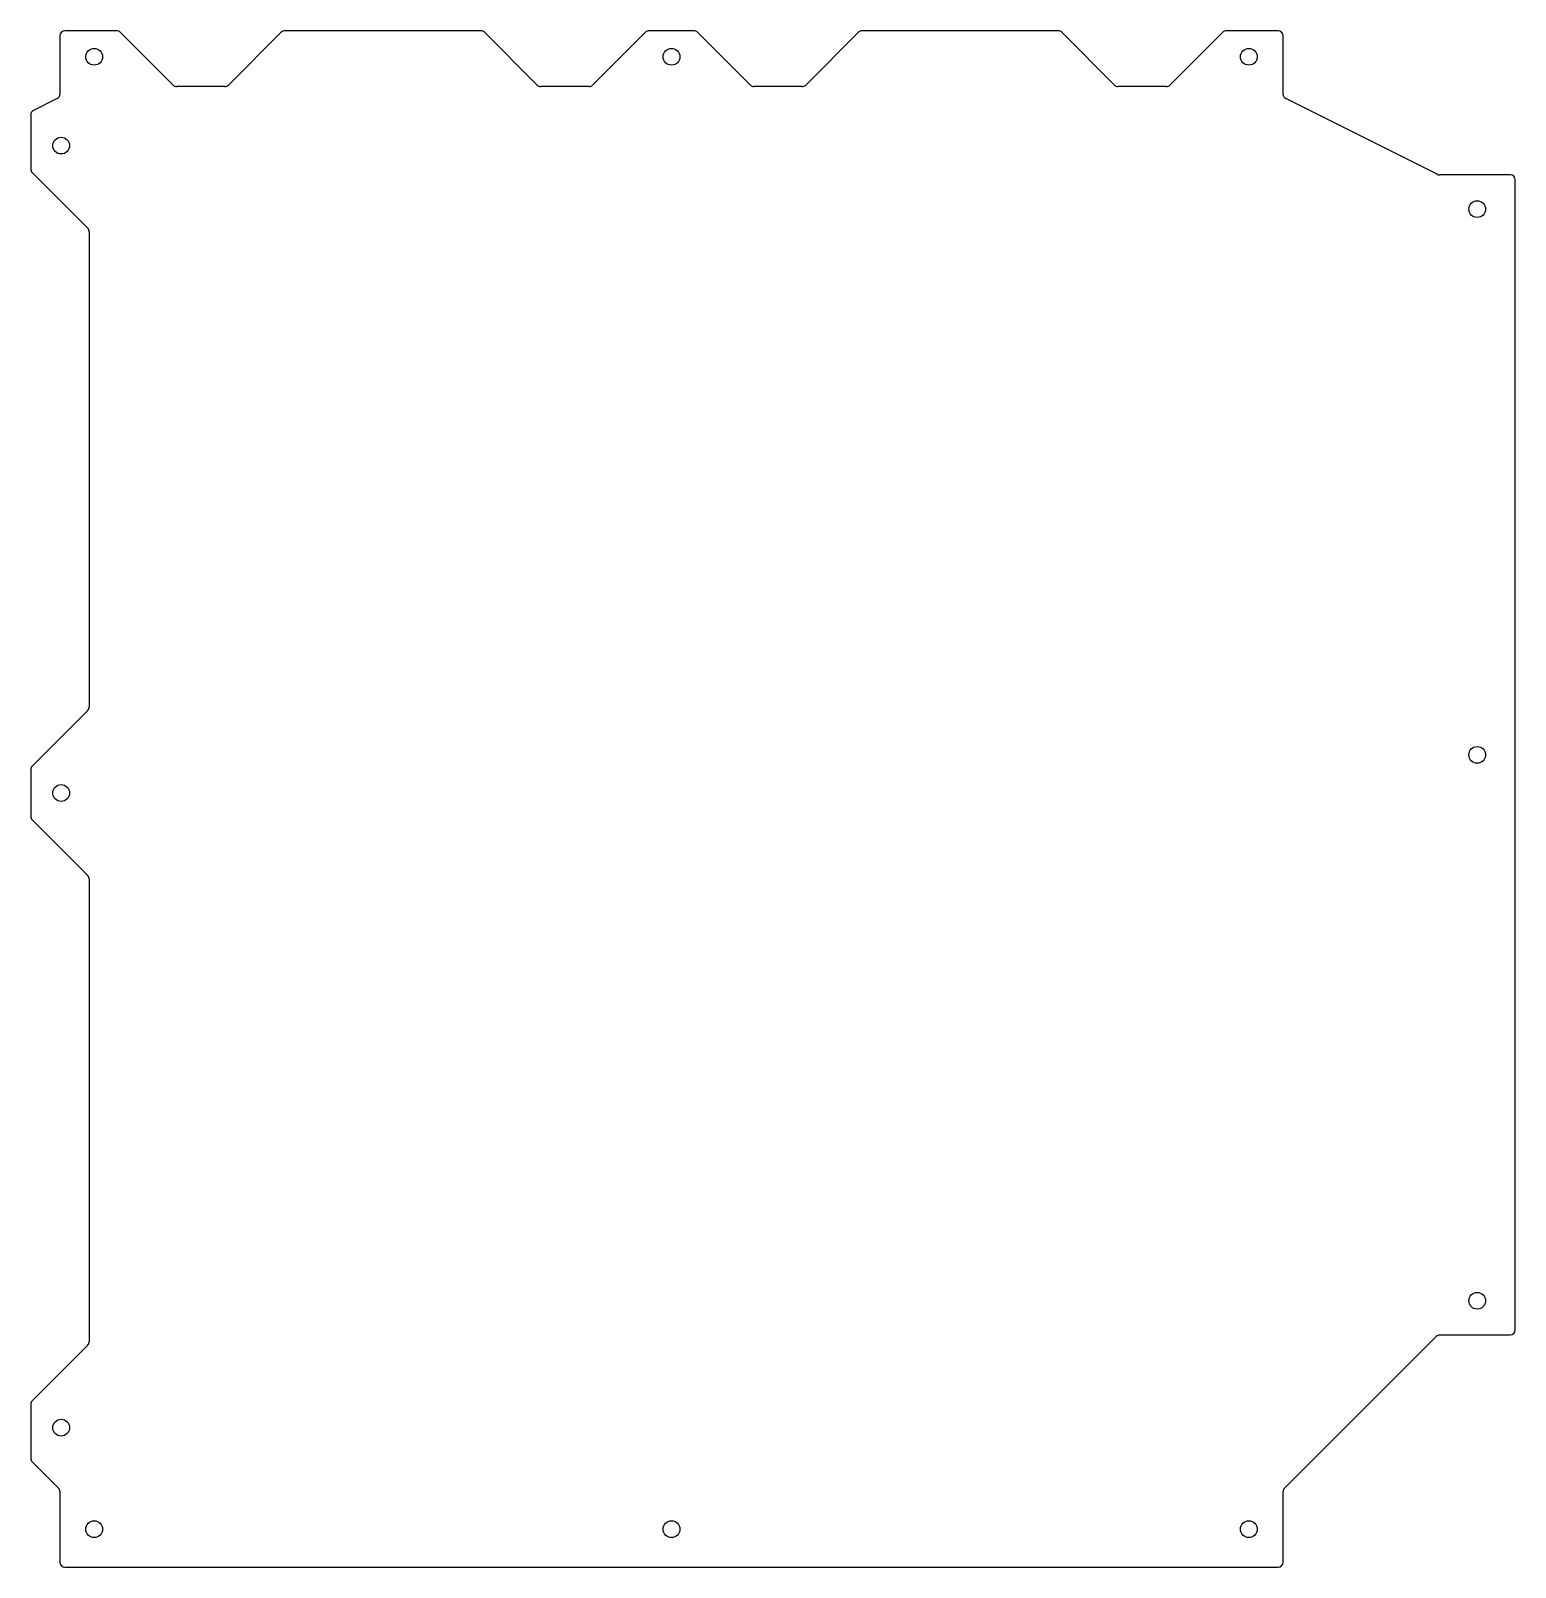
# Model space of a CAD drawing. Header units: millimetres. Extents: x -292 to 293, y -303 to 303.
import ezdxf

# ---------------------------------------------------------------- set-up
doc = ezdxf.new("R2010")
doc.units = ezdxf.units.MM
doc.layers.add('CUTOUTS', color=1, linetype='CONTINUOUS')
doc.layers.add('PERIMETER', color=5, linetype='CONTINUOUS')

msp = doc.modelspace()

# ---------------------------------------------------------------- linework, layer by layer
at = {"layer": 'CUTOUTS'}
for centre in [(-267.5, 292.37), (-40, 292.37), (187.5, 292.37), (-280.5, 257.37), (277.5, 232.37), (277.5, 17.37), (-280.5, 2.37), (277.5, -197.63), (-280.5, -247.63), (-267.5, -287.62), (-40, -287.62), (187.5, -287.62)]:
    msp.add_circle(centre, 3.3, dxfattribs=at)
at = {"layer": 'PERIMETER'}
for p, q in [((-281, 300.62), (-281, 277.68)), ((-258.64, 302.62), (-279, 302.62)), ((-236.4, 281.21), (-257.22, 302.04)), ((-193.78, 302.04), (-214.6, 281.21)), ((-115.14, 302.62), (-192.36, 302.62)), ((-92.9, 281.21), (-113.72, 302.04)), ((-50.28, 302.04), (-71.1, 281.21)), ((-31.14, 302.62), (-48.86, 302.62)), ((-8.9, 281.21), (-29.72, 302.04)), ((33.72, 302.04), (12.9, 281.21)), ((112.36, 302.62), (35.14, 302.62)), ((134.6, 281.21), (113.78, 302.04)), ((177.22, 302.04), (156.4, 281.21)), ((199, 302.62), (178.64, 302.62)), ((201, 277.68), (201, 300.62)), ((-216.02, 280.62), (-234.98, 280.62)), ((-72.52, 280.62), (-91.48, 280.62)), ((11.48, 280.62), (-7.48, 280.62)), ((154.98, 280.62), (136.02, 280.62)), ((-282.11, 275.9), (-291.39, 271.25)), ((261.72, 246.09), (202.11, 275.9)), ((-292.5, 269.46), (-292.5, 248.2)), ((-291.91, 246.79), (-270.09, 224.96)), ((290.5, 245.87), (262.62, 245.87)), ((292.5, -209.12), (292.5, 243.87)), ((-269.5, 223.55), (-269.5, 36.2)), ((-270.09, 34.79), (-291.91, 12.96)), ((-292.5, 11.55), (-292.5, -6.8)), ((-291.91, -8.21), (-270.09, -30.04)), ((-269.5, -31.45), (-269.5, -213.8)), ((201.59, -271.42), (261.29, -211.71)), ((262.71, -211.13), (290.5, -211.13)), ((-270.09, -215.21), (-291.91, -237.04)), ((-292.5, -238.45), (-292.5, -259.68)), ((-291.91, -261.09), (-281.59, -271.42)), ((-281, -272.83), (-281, -300.63)), ((201, -300.63), (201, -272.83)), ((-279, -302.62), (199, -302.62))]:
    msp.add_line(p, q, dxfattribs=at)
for centre, start, end in [((-115.14, 300.62), 45, 90), ((-279, 300.62), 90, 180), ((-258.64, 300.62), 45, 90), ((-192.36, 300.62), 90, 135), ((-48.86, 300.62), 90, 135), ((-31.14, 300.62), 45, 90), ((35.14, 300.62), 90, 135), ((112.36, 300.62), 45, 90), ((178.64, 300.62), 90, 135), ((199, 300.62), 0, 90), ((-234.98, 282.62), 225, 270), ((-216.02, 282.62), 270, 315), ((-91.48, 282.62), 225, 270), ((-72.52, 282.62), 270, 315), ((-7.48, 282.62), 225, 270), ((11.48, 282.62), 270, 315), ((136.02, 282.62), 225, 270), ((154.98, 282.62), 270, 315), ((-283, 277.68), -63.43495, 0), ((203, 277.68), 180, 243.43495), ((-290.5, 269.46), 116.56505, 180), ((-290.5, 248.2), 180, 225), ((262.62, 247.87), 243.43495, 270), ((290.5, 243.87), 0, 90), ((-271.5, 223.55), 0, 45), ((-271.5, 36.2), -45, 0), ((-290.5, 11.55), 135, 180), ((-290.5, -6.8), 180, 225), ((-271.5, -31.45), 0, 45), ((262.71, -213.13), 90, 135), ((290.5, -209.12), 270, 360), ((-271.5, -213.8), -45, 0), ((-290.5, -238.45), 135, 180), ((-290.5, -259.68), 180, 225), ((-283, -272.83), 0, 45), ((203, -272.83), 135, 180), ((-279, -300.63), 180, 270), ((199, -300.63), -90, 0)]:
    msp.add_arc(centre, 2, start, end, dxfattribs=at)

doc.saveas('drawing.dxf')
